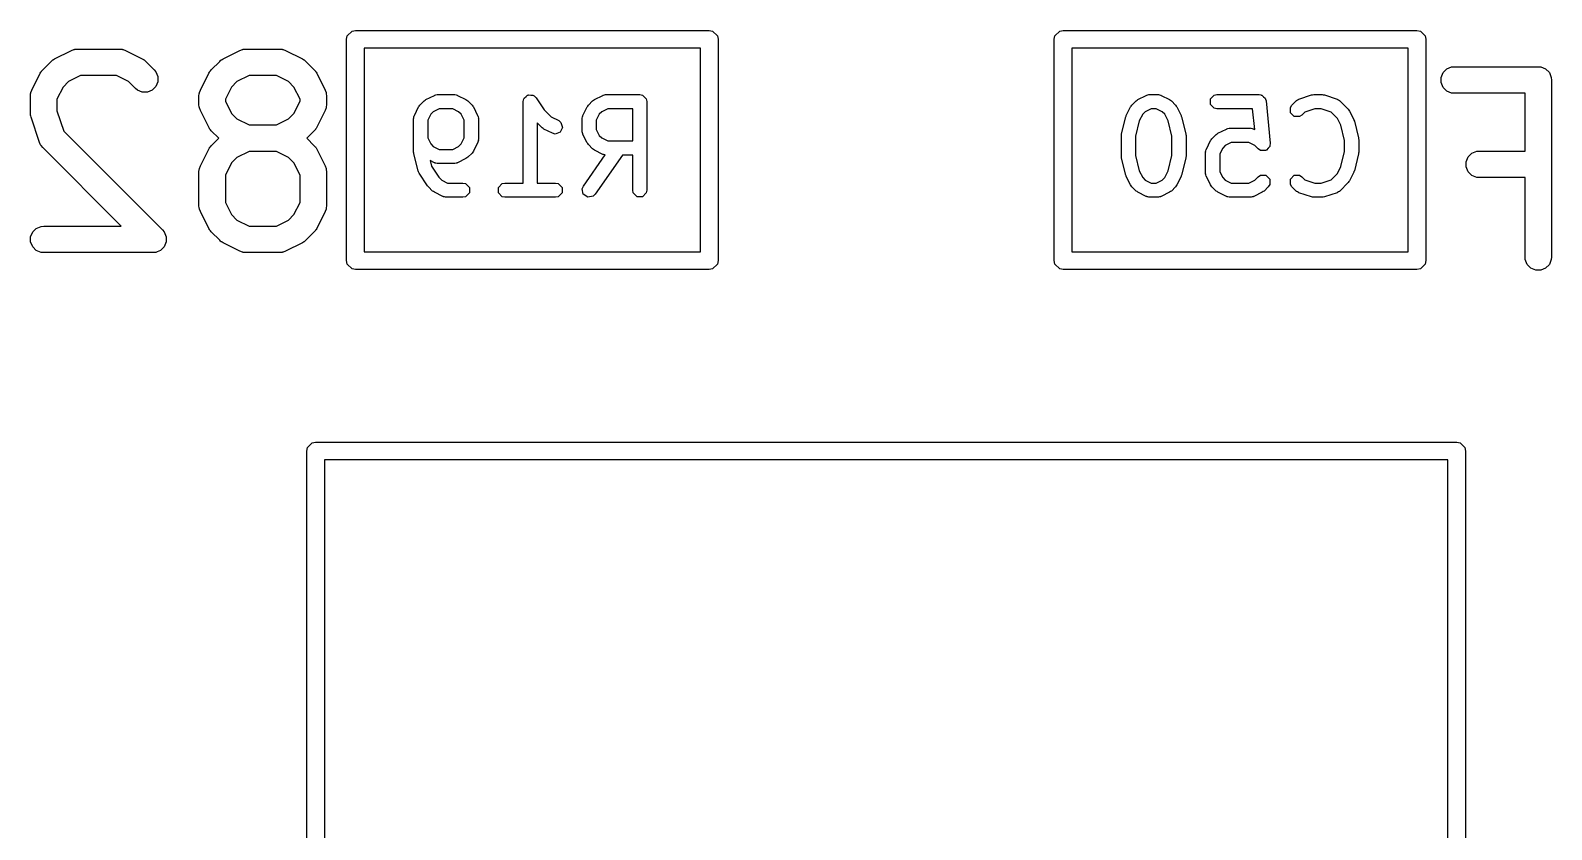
# Model space of a CAD drawing. Extents: x 2.01 to 5.6, y -4.28 to -1.65.
# Drawn here: x 3.471 to 3.8095, y -2.0901 to -1.9124 of the extents above; entities that cross this region are included whole.
import ezdxf

# ---------------------------------------------------------------- set-up
doc = ezdxf.new("R2010")
doc.units = 0
doc.header["$MEASUREMENT"] = 0
doc.layers.add('BLACK', color=7, linetype='CONTINUOUS')

msp = doc.modelspace()

# ---------------------------------------------------------------- linework, layer by layer
at = {"layer": 'BLACK', "linetype": 'CONTINUOUS'}
for p, q in [((3.54255, -1.91255), (3.54331, -1.9124)), ((3.54331, -1.9124), (3.62205, -1.9124)), ((3.62205, -1.9124), (3.6228, -1.91255)), ((3.70003, -1.91255), (3.70079, -1.9124)), ((3.70079, -1.9124), (3.77953, -1.9124)), ((3.77953, -1.9124), (3.78028, -1.91255)), ((3.54134, -1.91437), (3.54149, -1.91362)), ((3.54134, -1.96358), (3.54134, -1.91437)), ((3.54149, -1.91362), (3.54255, -1.91255)), ((3.6228, -1.91255), (3.62387, -1.91362)), ((3.62387, -1.91362), (3.62402, -1.91437)), ((3.62402, -1.91437), (3.62402, -1.96358)), ((3.69882, -1.91437), (3.69897, -1.91362)), ((3.69882, -1.96358), (3.69882, -1.91437)), ((3.69897, -1.91362), (3.70003, -1.91255)), ((3.78028, -1.91255), (3.78135, -1.91362)), ((3.78135, -1.91362), (3.7815, -1.91437)), ((3.7815, -1.91437), (3.7815, -1.96358)), ((3.4756, -1.91927), (3.47583, -1.91908)), ((3.47583, -1.91908), (3.47588, -1.91902)), ((3.47588, -1.91902), (3.47597, -1.91897)), ((3.47597, -1.91897), (3.47605, -1.9189)), ((3.47605, -1.9189), (3.47612, -1.91887)), ((3.47612, -1.91887), (3.47637, -1.91871)), ((3.47637, -1.91871), (3.48012, -1.91684)), ((3.48012, -1.91684), (3.48066, -1.91663)), ((3.48066, -1.91663), (3.48077, -1.91663)), ((3.48077, -1.91663), (3.48086, -1.91659)), ((3.48086, -1.91659), (3.48144, -1.91653)), ((3.48144, -1.91653), (3.49081, -1.91653)), ((3.49081, -1.91653), (3.49139, -1.91659)), ((3.49139, -1.91659), (3.49149, -1.91663)), ((3.49149, -1.91663), (3.49159, -1.91663)), ((3.49159, -1.91663), (3.49213, -1.91684)), ((3.49213, -1.91684), (3.49588, -1.91871)), ((3.49588, -1.91871), (3.49613, -1.91887)), ((3.49613, -1.91887), (3.4962, -1.9189)), ((3.4962, -1.9189), (3.49628, -1.91897)), ((3.49628, -1.91897), (3.49637, -1.91902)), ((3.49637, -1.91902), (3.49642, -1.91908)), ((3.49642, -1.91908), (3.49665, -1.91927)), ((3.5131, -1.91927), (3.51332, -1.91908)), ((3.51332, -1.91908), (3.51338, -1.91902)), ((3.51338, -1.91902), (3.51346, -1.91897)), ((3.51346, -1.91897), (3.51355, -1.9189)), ((3.51355, -1.9189), (3.51362, -1.91887)), ((3.51362, -1.91887), (3.51387, -1.91871)), ((3.51387, -1.91871), (3.51761, -1.91684)), ((3.51761, -1.91684), (3.51816, -1.91663)), ((3.51816, -1.91663), (3.51826, -1.91663)), ((3.51826, -1.91663), (3.51836, -1.91659)), ((3.51836, -1.91659), (3.51894, -1.91653)), ((3.51894, -1.91653), (3.52643, -1.91653)), ((3.52643, -1.91653), (3.52701, -1.91659)), ((3.52701, -1.91659), (3.52711, -1.91663)), ((3.52711, -1.91663), (3.52721, -1.91663)), ((3.52721, -1.91663), (3.52775, -1.91684)), ((3.52775, -1.91684), (3.5315, -1.91871)), ((3.5315, -1.91871), (3.53175, -1.91887)), ((3.53175, -1.91887), (3.53182, -1.9189)), ((3.53182, -1.9189), (3.53191, -1.91897)), ((3.53191, -1.91897), (3.53199, -1.91902)), ((3.53199, -1.91902), (3.53205, -1.91908)), ((3.53205, -1.91908), (3.53227, -1.91927)), ((3.54528, -1.91634), (3.54528, -1.96161)), ((3.62008, -1.91634), (3.54528, -1.91634)), ((3.62008, -1.96161), (3.62008, -1.91634)), ((3.70276, -1.91634), (3.70276, -1.96161)), ((3.77756, -1.91634), (3.70276, -1.91634)), ((3.77756, -1.96161), (3.77756, -1.91634)), ((3.4713, -1.92566), (3.47317, -1.92191)), ((3.47317, -1.92191), (3.47333, -1.92166)), ((3.47333, -1.92166), (3.47336, -1.92159)), ((3.47336, -1.92159), (3.47343, -1.92151)), ((3.47343, -1.92151), (3.47348, -1.92142)), ((3.47348, -1.92142), (3.47354, -1.92137)), ((3.47354, -1.92137), (3.47373, -1.92114)), ((3.47373, -1.92114), (3.4756, -1.91927)), ((3.48214, -1.92243), (3.47944, -1.92378)), ((3.49012, -1.92243), (3.48214, -1.92243)), ((3.49281, -1.92378), (3.49012, -1.92243)), ((3.49665, -1.91927), (3.49853, -1.92114)), ((3.49853, -1.92114), (3.49889, -1.92159)), ((3.49889, -1.92159), (3.49933, -1.92265)), ((3.5088, -1.92566), (3.51067, -1.92191)), ((3.51067, -1.92191), (3.51083, -1.92166)), ((3.51083, -1.92166), (3.51086, -1.92159)), ((3.51086, -1.92159), (3.51092, -1.92151)), ((3.51092, -1.92151), (3.51098, -1.92142)), ((3.51098, -1.92142), (3.51104, -1.92137)), ((3.51104, -1.92137), (3.51122, -1.92114)), ((3.51122, -1.92114), (3.5131, -1.91927)), ((3.51963, -1.92243), (3.51693, -1.92378)), ((3.52574, -1.92243), (3.51963, -1.92243)), ((3.52843, -1.92378), (3.52574, -1.92243)), ((3.53227, -1.91927), (3.53415, -1.92114)), ((3.53415, -1.92114), (3.53433, -1.92137)), ((3.53433, -1.92137), (3.53439, -1.92142)), ((3.53439, -1.92142), (3.53445, -1.92151)), ((3.53445, -1.92151), (3.53451, -1.92159)), ((3.53451, -1.92159), (3.53454, -1.92166)), ((3.53454, -1.92166), (3.5347, -1.92191)), ((3.5347, -1.92191), (3.53657, -1.92566)), ((3.78488, -1.92284), (3.78532, -1.92178)), ((3.78532, -1.92178), (3.78614, -1.92096)), ((3.78614, -1.92096), (3.7872, -1.92052)), ((3.7872, -1.92052), (3.78778, -1.92047)), ((3.78778, -1.92047), (3.80652, -1.92047)), ((3.80652, -1.92047), (3.8071, -1.92052)), ((3.8071, -1.92052), (3.80816, -1.92096)), ((3.80816, -1.92096), (3.80898, -1.92178)), ((3.80898, -1.92178), (3.80942, -1.92284)), ((3.47109, -1.9262), (3.4713, -1.92566)), ((3.47824, -1.92498), (3.47689, -1.92768)), ((3.47944, -1.92378), (3.47824, -1.92498)), ((3.49435, -1.92532), (3.49281, -1.92378)), ((3.4948, -1.92569), (3.49435, -1.92532)), ((3.49586, -1.92613), (3.4948, -1.92569)), ((3.49808, -1.92569), (3.49701, -1.92613)), ((3.49889, -1.92487), (3.49808, -1.92569)), ((3.49933, -1.92381), (3.49889, -1.92487)), ((3.49933, -1.92265), (3.49933, -1.92381)), ((3.50859, -1.9262), (3.5088, -1.92566)), ((3.51574, -1.92498), (3.51439, -1.92768)), ((3.51693, -1.92378), (3.51574, -1.92498)), ((3.52963, -1.92498), (3.52843, -1.92378)), ((3.53098, -1.92768), (3.52963, -1.92498)), ((3.53657, -1.92566), (3.53678, -1.9262)), ((3.78488, -1.92399), (3.78488, -1.92284)), ((3.78532, -1.92506), (3.78488, -1.92399)), ((3.78614, -1.92587), (3.78532, -1.92506)), ((3.7872, -1.92631), (3.78614, -1.92587)), ((3.80942, -1.92284), (3.80948, -1.92342)), ((3.80948, -1.92342), (3.80948, -1.96279)), ((3.47099, -1.92698), (3.47104, -1.9264)), ((3.47099, -1.93073), (3.47099, -1.92698)), ((3.47104, -1.9264), (3.47109, -1.92631)), ((3.47109, -1.92631), (3.47109, -1.9262)), ((3.47689, -1.92768), (3.47689, -1.93025)), ((3.49701, -1.92613), (3.49586, -1.92613)), ((3.50848, -1.92698), (3.50854, -1.9264)), ((3.50848, -1.92885), (3.50848, -1.92698)), ((3.50854, -1.92943), (3.50848, -1.92885)), ((3.50854, -1.9264), (3.50858, -1.92631)), ((3.50858, -1.92631), (3.50859, -1.9262)), ((3.51439, -1.92768), (3.51439, -1.92816)), ((3.51439, -1.92816), (3.51574, -1.93086)), ((3.52963, -1.93086), (3.53098, -1.92816)), ((3.53098, -1.92816), (3.53098, -1.92768)), ((3.53678, -1.9262), (3.53679, -1.92631)), ((3.53679, -1.92631), (3.53683, -1.9264)), ((3.53683, -1.9264), (3.53689, -1.92698)), ((3.53689, -1.92885), (3.53683, -1.92943)), ((3.53689, -1.92698), (3.53689, -1.92885)), ((3.55737, -1.9294), (3.55752, -1.92921)), ((3.55752, -1.92921), (3.55766, -1.929)), ((3.55766, -1.929), (3.5586, -1.92806)), ((3.5586, -1.92806), (3.55881, -1.92792)), ((3.55881, -1.92792), (3.55901, -1.92776)), ((3.55901, -1.92776), (3.56088, -1.92683)), ((3.56088, -1.92683), (3.56096, -1.9268)), ((3.56096, -1.9268), (3.56098, -1.92678)), ((3.56098, -1.92678), (3.56123, -1.92673)), ((3.56123, -1.92673), (3.56147, -1.92666)), ((3.56147, -1.92666), (3.56151, -1.92667)), ((3.56151, -1.92667), (3.56159, -1.92666)), ((3.56159, -1.92666), (3.56534, -1.92666)), ((3.56534, -1.92666), (3.56541, -1.92667)), ((3.56541, -1.92667), (3.56545, -1.92666)), ((3.56545, -1.92666), (3.56569, -1.92673)), ((3.56569, -1.92673), (3.56594, -1.92678)), ((3.56594, -1.92678), (3.56596, -1.9268)), ((3.56596, -1.9268), (3.56604, -1.92683)), ((3.56604, -1.92683), (3.56791, -1.92776)), ((3.56791, -1.92776), (3.56811, -1.92792)), ((3.56811, -1.92792), (3.56832, -1.92806)), ((3.56832, -1.92806), (3.56926, -1.929)), ((3.56926, -1.929), (3.5694, -1.92921)), ((3.5694, -1.92921), (3.56956, -1.9294)), ((3.58063, -1.92823), (3.58075, -1.92763)), ((3.58063, -1.94634), (3.58063, -1.92823)), ((3.58075, -1.92763), (3.58087, -1.92752)), ((3.58087, -1.92752), (3.5809, -1.92736)), ((3.5809, -1.92736), (3.58128, -1.9271)), ((3.58128, -1.9271), (3.58161, -1.92678)), ((3.58161, -1.92678), (3.58177, -1.92678)), ((3.58177, -1.92678), (3.5819, -1.92669)), ((3.5819, -1.92669), (3.58235, -1.92678)), ((3.58235, -1.92678), (3.58281, -1.92678)), ((3.58281, -1.92678), (3.58293, -1.92689)), ((3.58293, -1.92689), (3.58308, -1.92693)), ((3.58308, -1.92693), (3.58352, -1.92736)), ((3.58352, -1.92736), (3.58531, -1.93004)), ((3.59486, -1.9294), (3.59502, -1.92921)), ((3.59502, -1.92921), (3.59516, -1.929)), ((3.59516, -1.929), (3.59609, -1.92806)), ((3.59609, -1.92806), (3.5963, -1.92792)), ((3.5963, -1.92792), (3.5965, -1.92776)), ((3.5965, -1.92776), (3.59838, -1.92683)), ((3.59838, -1.92683), (3.59845, -1.9268)), ((3.59845, -1.9268), (3.59848, -1.92678)), ((3.59848, -1.92678), (3.59873, -1.92673)), ((3.59873, -1.92673), (3.59897, -1.92666)), ((3.59897, -1.92666), (3.599, -1.92667)), ((3.599, -1.92667), (3.59908, -1.92666)), ((3.59908, -1.92666), (3.60658, -1.92666)), ((3.60658, -1.92666), (3.60718, -1.92678)), ((3.60718, -1.92678), (3.60804, -1.92763)), ((3.60804, -1.92763), (3.60816, -1.92823)), ((3.60816, -1.92823), (3.60816, -1.94792)), ((3.71578, -1.9294), (3.71594, -1.92921)), ((3.71594, -1.92921), (3.71608, -1.929)), ((3.71608, -1.929), (3.71702, -1.92806)), ((3.71702, -1.92806), (3.71723, -1.92792)), ((3.71723, -1.92792), (3.71742, -1.92776)), ((3.71742, -1.92776), (3.7193, -1.92683)), ((3.7193, -1.92683), (3.71938, -1.9268)), ((3.71938, -1.9268), (3.7194, -1.92678)), ((3.7194, -1.92678), (3.71965, -1.92673)), ((3.71965, -1.92673), (3.71989, -1.92666)), ((3.71989, -1.92666), (3.71993, -1.92667)), ((3.71993, -1.92667), (3.72, -1.92666)), ((3.72, -1.92666), (3.72188, -1.92666)), ((3.72188, -1.92666), (3.72196, -1.92667)), ((3.72196, -1.92667), (3.72199, -1.92666)), ((3.72199, -1.92666), (3.72223, -1.92673)), ((3.72223, -1.92673), (3.72248, -1.92678)), ((3.72248, -1.92678), (3.72251, -1.9268)), ((3.72251, -1.9268), (3.72258, -1.92683)), ((3.72258, -1.92683), (3.72446, -1.92776)), ((3.72446, -1.92776), (3.72466, -1.92792)), ((3.72466, -1.92792), (3.72487, -1.92806)), ((3.72487, -1.92806), (3.7258, -1.929)), ((3.7258, -1.929), (3.72594, -1.92921)), ((3.72594, -1.92921), (3.7261, -1.9294)), ((3.73355, -1.92763), (3.7344, -1.92678)), ((3.73355, -1.92884), (3.73355, -1.92763)), ((3.7344, -1.92969), (3.73355, -1.92884)), ((3.7344, -1.92678), (3.735, -1.92666)), ((3.735, -1.92666), (3.74438, -1.92666)), ((3.74438, -1.92666), (3.74475, -1.92673)), ((3.74475, -1.92673), (3.74483, -1.92673)), ((3.74483, -1.92673), (3.74487, -1.92676)), ((3.74487, -1.92676), (3.74498, -1.92678)), ((3.74498, -1.92678), (3.74535, -1.92715)), ((3.74535, -1.92715), (3.74576, -1.92749)), ((3.74576, -1.92749), (3.7458, -1.9276)), ((3.7458, -1.9276), (3.74583, -1.92763)), ((3.74583, -1.92763), (3.74583, -1.92771)), ((3.74583, -1.92771), (3.74594, -1.92808)), ((3.74594, -1.92808), (3.74688, -1.93745)), ((3.75136, -1.92951), (3.7517, -1.929)), ((3.7517, -1.929), (3.75264, -1.92806)), ((3.75264, -1.92806), (3.7527, -1.92801)), ((3.7527, -1.92801), (3.75272, -1.92798)), ((3.75272, -1.92798), (3.75294, -1.92786)), ((3.75294, -1.92786), (3.75315, -1.92772)), ((3.75315, -1.92772), (3.75318, -1.92772)), ((3.75318, -1.92772), (3.75325, -1.92768)), ((3.75325, -1.92768), (3.75606, -1.92674)), ((3.75606, -1.92674), (3.75631, -1.92671)), ((3.75631, -1.92671), (3.75656, -1.92666)), ((3.75656, -1.92666), (3.75844, -1.92666)), ((3.75844, -1.92666), (3.75868, -1.92671)), ((3.75868, -1.92671), (3.75893, -1.92674)), ((3.75893, -1.92674), (3.76175, -1.92768)), ((3.76175, -1.92768), (3.76182, -1.92772)), ((3.76182, -1.92772), (3.76185, -1.92772)), ((3.76185, -1.92772), (3.76206, -1.92786)), ((3.76206, -1.92786), (3.76228, -1.92798)), ((3.76228, -1.92798), (3.7623, -1.92801)), ((3.7623, -1.92801), (3.76236, -1.92806)), ((3.76236, -1.92806), (3.76424, -1.92993)), ((3.78778, -1.92637), (3.7872, -1.92631)), ((3.80357, -1.92637), (3.78778, -1.92637)), ((3.80357, -1.93921), (3.80357, -1.92637)), ((3.47102, -1.93102), (3.47099, -1.93073)), ((3.47101, -1.9311), (3.47102, -1.93102)), ((3.47103, -1.9312), (3.47101, -1.9311)), ((3.47104, -1.93131), (3.47103, -1.9312)), ((3.47107, -1.93138), (3.47104, -1.93131)), ((3.47114, -1.93166), (3.47107, -1.93138)), ((3.47301, -1.93729), (3.47114, -1.93166)), ((3.47689, -1.93025), (3.4784, -1.93476)), ((3.50858, -1.92953), (3.50854, -1.92943)), ((3.50859, -1.92963), (3.50858, -1.92953)), ((3.5088, -1.93018), (3.50859, -1.92963)), ((3.51067, -1.93392), (3.5088, -1.93018)), ((3.51574, -1.93086), (3.51693, -1.93205)), ((3.51693, -1.93205), (3.51963, -1.9334)), ((3.52574, -1.9334), (3.52843, -1.93205)), ((3.52843, -1.93205), (3.52963, -1.93086)), ((3.53657, -1.93018), (3.5347, -1.93392)), ((3.53678, -1.92963), (3.53657, -1.93018)), ((3.53679, -1.92953), (3.53678, -1.92963)), ((3.53683, -1.92943), (3.53679, -1.92953)), ((3.55626, -1.93198), (3.55628, -1.93191)), ((3.55626, -1.93948), (3.55626, -1.93198)), ((3.55627, -1.93187), (3.55633, -1.93163)), ((3.55628, -1.93191), (3.55627, -1.93187)), ((3.55633, -1.93163), (3.55638, -1.93138)), ((3.55638, -1.93138), (3.55641, -1.93136)), ((3.55641, -1.93136), (3.55643, -1.93128)), ((3.55643, -1.93128), (3.55737, -1.9294)), ((3.56007, -1.93104), (3.55941, -1.93236)), ((3.55941, -1.93236), (3.55941, -1.9363)), ((3.56064, -1.93047), (3.56007, -1.93104)), ((3.56196, -1.92981), (3.56064, -1.93047)), ((3.56496, -1.92981), (3.56196, -1.92981)), ((3.56628, -1.93047), (3.56496, -1.92981)), ((3.56685, -1.93104), (3.56628, -1.93047)), ((3.56751, -1.93236), (3.56685, -1.93104)), ((3.56751, -1.9363), (3.56751, -1.93236)), ((3.56956, -1.9294), (3.57049, -1.93128)), ((3.57049, -1.93128), (3.57051, -1.93136)), ((3.57051, -1.93136), (3.57054, -1.93138)), ((3.57054, -1.93138), (3.57059, -1.93163)), ((3.57059, -1.93163), (3.57066, -1.93187)), ((3.57066, -1.93187), (3.57064, -1.93191)), ((3.57064, -1.93191), (3.57066, -1.93198)), ((3.57066, -1.93198), (3.57066, -1.93667)), ((3.58531, -1.93004), (3.58689, -1.93163)), ((3.58689, -1.93163), (3.58854, -1.93245)), ((3.58854, -1.93245), (3.58902, -1.93283)), ((3.59376, -1.93187), (3.59383, -1.93163)), ((3.59377, -1.93191), (3.59376, -1.93187)), ((3.59376, -1.93198), (3.59377, -1.93191)), ((3.59376, -1.9348), (3.59376, -1.93198)), ((3.59383, -1.93163), (3.59388, -1.93138)), ((3.59388, -1.93138), (3.5939, -1.93136)), ((3.5939, -1.93136), (3.59392, -1.93128)), ((3.59392, -1.93128), (3.59486, -1.9294)), ((3.59756, -1.93104), (3.59691, -1.93236)), ((3.59691, -1.93236), (3.59691, -1.93442)), ((3.59814, -1.93047), (3.59756, -1.93104)), ((3.59945, -1.92981), (3.59814, -1.93047)), ((3.60501, -1.92981), (3.59945, -1.92981)), ((3.60501, -1.93697), (3.60501, -1.92981)), ((3.71379, -1.93535), (3.71473, -1.9316)), ((3.71473, -1.9316), (3.7148, -1.93145)), ((3.7148, -1.93145), (3.71485, -1.93128)), ((3.71485, -1.93128), (3.71578, -1.9294)), ((3.71774, -1.93253), (3.71689, -1.93593)), ((3.71849, -1.93104), (3.71774, -1.93253)), ((3.71906, -1.93047), (3.71849, -1.93104)), ((3.72038, -1.92981), (3.71906, -1.93047)), ((3.72151, -1.92981), (3.72038, -1.92981)), ((3.72282, -1.93047), (3.72151, -1.92981)), ((3.7234, -1.93104), (3.72282, -1.93047)), ((3.72414, -1.93253), (3.7234, -1.93104)), ((3.72499, -1.93593), (3.72414, -1.93253)), ((3.7261, -1.9294), (3.72704, -1.93128)), ((3.72704, -1.93128), (3.72708, -1.93145)), ((3.72708, -1.93145), (3.72716, -1.9316)), ((3.72716, -1.9316), (3.72809, -1.93535)), ((3.735, -1.92981), (3.7344, -1.92969)), ((3.74295, -1.92981), (3.735, -1.92981)), ((3.74341, -1.93443), (3.74295, -1.92981)), ((3.75136, -1.93071), (3.75136, -1.92951)), ((3.75221, -1.93156), (3.75136, -1.93071)), ((3.75341, -1.93156), (3.75221, -1.93156)), ((3.75393, -1.93122), (3.75341, -1.93156)), ((3.7546, -1.93055), (3.75393, -1.93122)), ((3.75682, -1.92981), (3.7546, -1.93055)), ((3.75818, -1.92981), (3.75682, -1.92981)), ((3.7604, -1.93055), (3.75818, -1.92981)), ((3.76183, -1.93198), (3.7604, -1.93055)), ((3.76257, -1.93347), (3.76183, -1.93198)), ((3.76424, -1.92993), (3.76438, -1.93014)), ((3.76438, -1.93014), (3.76453, -1.93034)), ((3.76453, -1.93034), (3.76547, -1.93222)), ((3.76547, -1.93222), (3.76551, -1.93238)), ((3.76551, -1.93238), (3.76559, -1.93254)), ((3.76559, -1.93254), (3.76653, -1.93629)), ((3.4784, -1.93476), (3.5004, -1.95676)), ((3.51083, -1.93417), (3.51067, -1.93392)), ((3.51086, -1.93424), (3.51083, -1.93417)), ((3.51092, -1.93433), (3.51086, -1.93424)), ((3.51098, -1.93441), (3.51092, -1.93433)), ((3.51104, -1.93447), (3.51098, -1.93441)), ((3.51122, -1.93469), (3.51104, -1.93447)), ((3.51288, -1.93635), (3.51122, -1.93469)), ((3.51963, -1.9334), (3.52574, -1.9334)), ((3.53415, -1.93469), (3.53248, -1.93635)), ((3.53433, -1.93447), (3.53415, -1.93469)), ((3.53439, -1.93441), (3.53433, -1.93447)), ((3.53445, -1.93433), (3.53439, -1.93441)), ((3.53451, -1.93424), (3.53445, -1.93433)), ((3.53454, -1.93417), (3.53451, -1.93424)), ((3.5347, -1.93392), (3.53454, -1.93417)), ((3.58484, -1.93403), (3.58378, -1.93297)), ((3.58378, -1.93297), (3.58378, -1.94634)), ((3.58505, -1.93418), (3.58484, -1.93403)), ((3.58525, -1.93433), (3.58505, -1.93418)), ((3.58713, -1.93527), (3.58525, -1.93433)), ((3.58772, -1.93543), (3.58713, -1.93527)), ((3.58886, -1.93505), (3.58772, -1.93543)), ((3.5894, -1.93397), (3.58886, -1.93505)), ((3.58902, -1.93283), (3.5894, -1.93397)), ((3.59377, -1.93487), (3.59376, -1.9348)), ((3.59376, -1.93491), (3.59377, -1.93487)), ((3.59383, -1.93515), (3.59376, -1.93491)), ((3.59388, -1.9354), (3.59383, -1.93515)), ((3.5939, -1.93542), (3.59388, -1.9354)), ((3.59392, -1.9355), (3.5939, -1.93542)), ((3.59486, -1.93737), (3.59392, -1.9355)), ((3.59691, -1.93442), (3.59756, -1.93574)), ((3.59756, -1.93574), (3.59814, -1.93631)), ((3.71374, -1.93573), (3.71378, -1.93554)), ((3.71374, -1.94042), (3.71374, -1.93573)), ((3.71378, -1.93554), (3.71379, -1.93535)), ((3.71689, -1.93593), (3.71689, -1.94023)), ((3.72499, -1.94023), (3.72499, -1.93593)), ((3.72809, -1.93535), (3.7281, -1.93554)), ((3.7281, -1.93554), (3.72814, -1.93573)), ((3.72814, -1.93573), (3.72814, -1.94042)), ((3.73389, -1.93649), (3.73483, -1.93556)), ((3.73483, -1.93556), (3.73504, -1.93542)), ((3.73504, -1.93542), (3.73523, -1.93526)), ((3.73523, -1.93526), (3.73711, -1.93432)), ((3.73711, -1.93432), (3.73719, -1.9343)), ((3.73719, -1.9343), (3.73721, -1.93428)), ((3.73721, -1.93428), (3.73746, -1.93423)), ((3.73746, -1.93423), (3.7377, -1.93416)), ((3.7377, -1.93416), (3.73774, -1.93417)), ((3.73774, -1.93417), (3.73781, -1.93416)), ((3.73781, -1.93416), (3.7425, -1.93416)), ((3.7425, -1.93416), (3.74258, -1.93417)), ((3.74258, -1.93417), (3.74261, -1.93416)), ((3.74261, -1.93416), (3.74286, -1.93423)), ((3.74286, -1.93423), (3.7431, -1.93428)), ((3.7431, -1.93428), (3.74313, -1.9343)), ((3.74313, -1.9343), (3.74321, -1.93432)), ((3.74321, -1.93432), (3.74341, -1.93443)), ((3.76342, -1.93686), (3.76257, -1.93347)), ((3.47325, -1.93782), (3.47301, -1.93729)), ((3.47332, -1.9379), (3.47325, -1.93782)), ((3.47336, -1.93799), (3.47332, -1.9379)), ((3.47373, -1.93844), (3.47336, -1.93799)), ((3.49118, -1.9559), (3.47373, -1.93844)), ((3.5088, -1.94253), (3.51067, -1.93878)), ((3.51067, -1.93878), (3.51083, -1.93853)), ((3.51083, -1.93853), (3.51086, -1.93846)), ((3.51086, -1.93846), (3.51092, -1.93838)), ((3.51092, -1.93838), (3.51098, -1.93829)), ((3.51098, -1.93829), (3.51104, -1.93824)), ((3.51104, -1.93824), (3.51122, -1.93802)), ((3.51122, -1.93802), (3.51288, -1.93635)), ((3.51963, -1.93931), (3.51693, -1.94066)), ((3.52574, -1.93931), (3.51963, -1.93931)), ((3.52843, -1.94066), (3.52574, -1.93931)), ((3.53248, -1.93635), (3.53415, -1.93802)), ((3.53415, -1.93802), (3.53433, -1.93824)), ((3.53433, -1.93824), (3.53439, -1.93829)), ((3.53439, -1.93829), (3.53445, -1.93838)), ((3.53445, -1.93838), (3.53451, -1.93846)), ((3.53451, -1.93846), (3.53454, -1.93853)), ((3.53454, -1.93853), (3.5347, -1.93878)), ((3.5347, -1.93878), (3.53657, -1.94253)), ((3.5563, -1.93967), (3.55626, -1.93948)), ((3.55941, -1.9363), (3.56007, -1.93761)), ((3.56007, -1.93761), (3.56064, -1.93819)), ((3.56064, -1.93819), (3.56196, -1.93885)), ((3.56196, -1.93885), (3.56496, -1.93885)), ((3.56496, -1.93885), (3.56628, -1.93819)), ((3.56628, -1.93819), (3.56685, -1.93761)), ((3.56685, -1.93761), (3.56751, -1.9363)), ((3.5694, -1.93945), (3.56926, -1.93966)), ((3.56956, -1.93925), (3.5694, -1.93945)), ((3.57049, -1.93737), (3.56956, -1.93925)), ((3.57051, -1.9373), (3.57049, -1.93737)), ((3.57054, -1.93727), (3.57051, -1.9373)), ((3.57059, -1.93703), (3.57054, -1.93727)), ((3.57066, -1.93678), (3.57059, -1.93703)), ((3.57066, -1.93667), (3.57064, -1.93675)), ((3.57064, -1.93675), (3.57066, -1.93678)), ((3.59502, -1.93757), (3.59486, -1.93737)), ((3.59516, -1.93778), (3.59502, -1.93757)), ((3.59609, -1.93872), (3.59516, -1.93778)), ((3.5963, -1.93886), (3.59609, -1.93872)), ((3.5965, -1.93902), (3.5963, -1.93886)), ((3.59838, -1.93995), (3.5965, -1.93902)), ((3.59814, -1.93631), (3.59945, -1.93697)), ((3.59945, -1.93697), (3.60501, -1.93697)), ((3.73249, -1.93937), (3.73256, -1.93913)), ((3.73251, -1.93941), (3.73249, -1.93937)), ((3.73249, -1.93948), (3.73251, -1.93941)), ((3.73249, -1.94417), (3.73249, -1.93948)), ((3.73256, -1.93913), (3.73261, -1.93888)), ((3.73261, -1.93888), (3.73264, -1.93885)), ((3.73264, -1.93885), (3.73266, -1.93878)), ((3.73266, -1.93878), (3.73359, -1.9369)), ((3.73359, -1.9369), (3.73375, -1.9367)), ((3.73375, -1.9367), (3.73389, -1.93649)), ((3.7363, -1.93854), (3.73564, -1.93985)), ((3.73687, -1.93796), (3.7363, -1.93854)), ((3.73819, -1.93731), (3.73687, -1.93796)), ((3.74213, -1.93731), (3.73819, -1.93731)), ((3.74344, -1.93796), (3.74213, -1.93731)), ((3.7442, -1.93872), (3.74344, -1.93796)), ((3.74471, -1.93906), (3.7442, -1.93872)), ((3.74479, -1.93906), (3.74471, -1.93906)), ((3.74486, -1.93912), (3.74479, -1.93906)), ((3.74539, -1.93906), (3.74486, -1.93912)), ((3.74592, -1.93906), (3.74539, -1.93906)), ((3.74597, -1.939), (3.74592, -1.93906)), ((3.74606, -1.939), (3.74597, -1.939)), ((3.74639, -1.93859), (3.74606, -1.939)), ((3.74677, -1.93821), (3.74639, -1.93859)), ((3.74682, -1.93806), (3.74677, -1.93813)), ((3.74677, -1.93813), (3.74677, -1.93821)), ((3.74688, -1.93745), (3.74682, -1.93806)), ((3.76257, -1.94268), (3.76342, -1.93929)), ((3.76342, -1.93929), (3.76342, -1.93686)), ((3.76653, -1.93629), (3.76654, -1.93648)), ((3.76654, -1.93648), (3.76657, -1.93667)), ((3.76657, -1.93948), (3.76654, -1.93967)), ((3.76657, -1.93667), (3.76657, -1.93948)), ((3.79176, -1.93971), (3.79282, -1.93927)), ((3.79282, -1.93927), (3.7934, -1.93921)), ((3.7934, -1.93921), (3.80357, -1.93921)), ((3.50859, -1.94307), (3.5088, -1.94253)), ((3.51574, -1.94185), (3.51439, -1.94455)), ((3.51693, -1.94066), (3.51574, -1.94185)), ((3.52963, -1.94185), (3.52843, -1.94066)), ((3.53098, -1.94455), (3.52963, -1.94185)), ((3.53657, -1.94253), (3.53678, -1.94307)), ((3.55631, -1.93986), (3.5563, -1.93967)), ((3.55725, -1.94361), (3.55631, -1.93986)), ((3.56088, -1.94183), (3.55993, -1.94135)), ((3.55993, -1.94135), (3.56024, -1.94259)), ((3.56024, -1.94259), (3.56187, -1.94504)), ((3.56096, -1.94185), (3.56088, -1.94183)), ((3.56098, -1.94188), (3.56096, -1.94185)), ((3.56123, -1.94192), (3.56098, -1.94188)), ((3.56147, -1.94199), (3.56123, -1.94192)), ((3.56151, -1.94198), (3.56147, -1.94199)), ((3.56159, -1.94199), (3.56151, -1.94198)), ((3.56534, -1.94199), (3.56159, -1.94199)), ((3.56541, -1.94198), (3.56534, -1.94199)), ((3.56545, -1.94199), (3.56541, -1.94198)), ((3.56569, -1.94192), (3.56545, -1.94199)), ((3.56594, -1.94188), (3.56569, -1.94192)), ((3.56596, -1.94185), (3.56594, -1.94188)), ((3.56604, -1.94183), (3.56596, -1.94185)), ((3.56791, -1.94089), (3.56604, -1.94183)), ((3.56811, -1.94074), (3.56791, -1.94089)), ((3.56832, -1.9406), (3.56811, -1.94074)), ((3.56926, -1.93966), (3.56832, -1.9406)), ((3.59404, -1.94702), (3.59889, -1.94009)), ((3.60271, -1.94012), (3.59662, -1.94882)), ((3.59845, -1.93997), (3.59838, -1.93995)), ((3.59848, -1.94), (3.59845, -1.93997)), ((3.59873, -1.94005), (3.59848, -1.94)), ((3.59889, -1.94009), (3.59873, -1.94005)), ((3.60501, -1.94012), (3.60271, -1.94012)), ((3.60501, -1.94792), (3.60501, -1.94012)), ((3.71378, -1.94061), (3.71374, -1.94042)), ((3.71379, -1.9408), (3.71378, -1.94061)), ((3.71473, -1.94455), (3.71379, -1.9408)), ((3.71689, -1.94023), (3.71774, -1.94362)), ((3.72414, -1.94362), (3.72499, -1.94023)), ((3.72809, -1.9408), (3.72716, -1.94455)), ((3.7281, -1.94061), (3.72809, -1.9408)), ((3.72814, -1.94042), (3.7281, -1.94061)), ((3.73564, -1.93985), (3.73564, -1.9438)), ((3.76183, -1.94417), (3.76257, -1.94268)), ((3.76653, -1.93986), (3.76559, -1.94361)), ((3.76654, -1.93967), (3.76653, -1.93986)), ((3.7905, -1.94159), (3.79095, -1.94053)), ((3.7905, -1.94274), (3.7905, -1.94159)), ((3.79095, -1.94381), (3.7905, -1.94274)), ((3.79095, -1.94053), (3.79176, -1.93971)), ((3.50848, -1.94385), (3.50854, -1.94328)), ((3.50848, -1.95135), (3.50848, -1.94385)), ((3.50854, -1.94328), (3.50858, -1.94318)), ((3.50858, -1.94318), (3.50859, -1.94307)), ((3.51439, -1.94455), (3.51439, -1.95066)), ((3.53098, -1.95066), (3.53098, -1.94455)), ((3.53678, -1.94307), (3.53679, -1.94318)), ((3.53679, -1.94318), (3.53683, -1.94328)), ((3.53683, -1.94328), (3.53689, -1.94385)), ((3.53689, -1.94385), (3.53689, -1.95135)), ((3.55736, -1.94386), (3.55725, -1.94361)), ((3.55746, -1.94411), (3.55736, -1.94386)), ((3.55934, -1.94692), (3.55746, -1.94411)), ((3.56187, -1.94504), (3.56252, -1.94569)), ((3.56252, -1.94569), (3.56383, -1.94634)), ((3.7148, -1.94471), (3.71473, -1.94455)), ((3.71485, -1.94487), (3.7148, -1.94471)), ((3.71578, -1.94675), (3.71485, -1.94487)), ((3.71774, -1.94362), (3.71849, -1.94511)), ((3.71849, -1.94511), (3.71906, -1.94569)), ((3.71906, -1.94569), (3.72038, -1.94634)), ((3.72151, -1.94634), (3.72282, -1.94569)), ((3.72282, -1.94569), (3.7234, -1.94511)), ((3.7234, -1.94511), (3.72414, -1.94362)), ((3.72704, -1.94487), (3.7261, -1.94675)), ((3.72708, -1.94471), (3.72704, -1.94487)), ((3.72716, -1.94455), (3.72708, -1.94471)), ((3.73251, -1.94425), (3.73249, -1.94417)), ((3.73249, -1.94428), (3.73251, -1.94425)), ((3.73256, -1.94452), (3.73249, -1.94428)), ((3.73261, -1.94477), (3.73256, -1.94452)), ((3.73264, -1.9448), (3.73261, -1.94477)), ((3.73266, -1.94487), (3.73264, -1.9448)), ((3.73359, -1.94675), (3.73266, -1.94487)), ((3.73564, -1.9438), (3.7363, -1.94511)), ((3.7363, -1.94511), (3.73687, -1.94569)), ((3.73687, -1.94569), (3.73819, -1.94634)), ((3.74213, -1.94634), (3.74344, -1.94569)), ((3.74344, -1.94569), (3.7442, -1.94493)), ((3.7442, -1.94493), (3.74471, -1.94459)), ((3.74471, -1.94459), (3.74592, -1.94459)), ((3.74592, -1.94459), (3.74677, -1.94544)), ((3.74677, -1.94544), (3.74677, -1.94665)), ((3.75136, -1.94544), (3.75221, -1.94459)), ((3.75136, -1.94665), (3.75136, -1.94544)), ((3.75221, -1.94459), (3.75341, -1.94459)), ((3.75341, -1.94459), (3.75393, -1.94493)), ((3.75393, -1.94493), (3.7546, -1.94561)), ((3.7546, -1.94561), (3.75682, -1.94634)), ((3.75818, -1.94634), (3.7604, -1.94561)), ((3.7604, -1.94561), (3.76183, -1.94417)), ((3.76424, -1.94622), (3.76236, -1.9481)), ((3.76438, -1.94601), (3.76424, -1.94622)), ((3.76453, -1.94581), (3.76438, -1.94601)), ((3.76547, -1.94394), (3.76453, -1.94581)), ((3.76551, -1.94377), (3.76547, -1.94394)), ((3.76559, -1.94361), (3.76551, -1.94377)), ((3.79176, -1.94462), (3.79095, -1.94381)), ((3.79282, -1.94506), (3.79176, -1.94462)), ((3.7934, -1.94512), (3.79282, -1.94506)), ((3.80357, -1.94512), (3.7934, -1.94512)), ((3.80357, -1.96279), (3.80357, -1.94512)), ((3.55945, -1.94703), (3.55934, -1.94692)), ((3.55954, -1.94716), (3.55945, -1.94703)), ((3.56047, -1.9481), (3.55954, -1.94716)), ((3.56068, -1.94824), (3.56047, -1.9481)), ((3.56088, -1.94839), (3.56068, -1.94824)), ((3.56276, -1.94933), (3.56088, -1.94839)), ((3.56283, -1.94935), (3.56276, -1.94933)), ((3.56286, -1.94937), (3.56283, -1.94935)), ((3.56311, -1.94942), (3.56286, -1.94937)), ((3.56335, -1.94949), (3.56311, -1.94942)), ((3.56338, -1.94948), (3.56335, -1.94949)), ((3.56346, -1.94949), (3.56338, -1.94948)), ((3.56721, -1.94949), (3.56346, -1.94949)), ((3.56383, -1.94634), (3.56721, -1.94634)), ((3.56721, -1.94634), (3.56781, -1.94646)), ((3.56781, -1.94937), (3.56721, -1.94949)), ((3.56781, -1.94646), (3.56867, -1.94732)), ((3.56867, -1.94852), (3.56781, -1.94937)), ((3.56867, -1.94732), (3.56867, -1.94852)), ((3.57513, -1.94732), (3.57598, -1.94646)), ((3.57513, -1.94852), (3.57513, -1.94732)), ((3.57598, -1.94937), (3.57513, -1.94852)), ((3.57598, -1.94646), (3.57658, -1.94634)), ((3.57658, -1.94949), (3.57598, -1.94937)), ((3.57658, -1.94634), (3.58063, -1.94634)), ((3.58783, -1.94949), (3.57658, -1.94949)), ((3.58378, -1.94634), (3.58783, -1.94634)), ((3.58783, -1.94634), (3.58844, -1.94646)), ((3.58844, -1.94937), (3.58783, -1.94949)), ((3.58844, -1.94646), (3.58929, -1.94732)), ((3.58929, -1.94852), (3.58844, -1.94937)), ((3.58929, -1.94732), (3.58929, -1.94852)), ((3.59379, -1.94758), (3.59404, -1.94702)), ((3.594, -1.94877), (3.59379, -1.94758)), ((3.59499, -1.94946), (3.594, -1.94877)), ((3.59618, -1.94925), (3.59499, -1.94946)), ((3.59662, -1.94882), (3.59618, -1.94925)), ((3.60513, -1.94852), (3.60501, -1.94792)), ((3.60598, -1.94937), (3.60513, -1.94852)), ((3.60718, -1.94937), (3.60598, -1.94937)), ((3.60804, -1.94852), (3.60718, -1.94937)), ((3.60816, -1.94792), (3.60804, -1.94852)), ((3.71594, -1.94695), (3.71578, -1.94675)), ((3.71608, -1.94716), (3.71594, -1.94695)), ((3.71702, -1.9481), (3.71608, -1.94716)), ((3.71723, -1.94824), (3.71702, -1.9481)), ((3.71742, -1.94839), (3.71723, -1.94824)), ((3.7193, -1.94933), (3.71742, -1.94839)), ((3.71938, -1.94935), (3.7193, -1.94933)), ((3.7194, -1.94937), (3.71938, -1.94935)), ((3.71965, -1.94942), (3.7194, -1.94937)), ((3.71989, -1.94949), (3.71965, -1.94942)), ((3.71993, -1.94948), (3.71989, -1.94949)), ((3.72, -1.94949), (3.71993, -1.94948)), ((3.72188, -1.94949), (3.72, -1.94949)), ((3.72038, -1.94634), (3.72151, -1.94634)), ((3.72196, -1.94948), (3.72188, -1.94949)), ((3.72199, -1.94949), (3.72196, -1.94948)), ((3.72223, -1.94942), (3.72199, -1.94949)), ((3.72248, -1.94937), (3.72223, -1.94942)), ((3.72251, -1.94935), (3.72248, -1.94937)), ((3.72258, -1.94933), (3.72251, -1.94935)), ((3.72446, -1.94839), (3.72258, -1.94933)), ((3.72466, -1.94824), (3.72446, -1.94839)), ((3.72487, -1.9481), (3.72466, -1.94824)), ((3.7258, -1.94716), (3.72487, -1.9481)), ((3.72594, -1.94695), (3.7258, -1.94716)), ((3.7261, -1.94675), (3.72594, -1.94695)), ((3.73375, -1.94695), (3.73359, -1.94675)), ((3.73389, -1.94716), (3.73375, -1.94695)), ((3.73483, -1.9481), (3.73389, -1.94716)), ((3.73504, -1.94824), (3.73483, -1.9481)), ((3.73523, -1.94839), (3.73504, -1.94824)), ((3.73711, -1.94933), (3.73523, -1.94839)), ((3.73719, -1.94935), (3.73711, -1.94933)), ((3.73721, -1.94937), (3.73719, -1.94935)), ((3.73746, -1.94942), (3.73721, -1.94937)), ((3.7377, -1.94949), (3.73746, -1.94942)), ((3.73774, -1.94948), (3.7377, -1.94949)), ((3.73781, -1.94949), (3.73774, -1.94948)), ((3.7425, -1.94949), (3.73781, -1.94949)), ((3.73819, -1.94634), (3.74213, -1.94634)), ((3.74258, -1.94948), (3.7425, -1.94949)), ((3.74261, -1.94949), (3.74258, -1.94948)), ((3.74286, -1.94942), (3.74261, -1.94949)), ((3.7431, -1.94937), (3.74286, -1.94942)), ((3.74313, -1.94935), (3.7431, -1.94937)), ((3.74321, -1.94933), (3.74313, -1.94935)), ((3.74508, -1.94839), (3.74321, -1.94933)), ((3.74528, -1.94824), (3.74508, -1.94839)), ((3.74549, -1.9481), (3.74528, -1.94824)), ((3.74643, -1.94716), (3.74549, -1.9481)), ((3.74677, -1.94665), (3.74643, -1.94716)), ((3.7517, -1.94716), (3.75136, -1.94665)), ((3.75264, -1.9481), (3.7517, -1.94716)), ((3.7527, -1.94814), (3.75264, -1.9481)), ((3.75272, -1.94817), (3.7527, -1.94814)), ((3.75294, -1.9483), (3.75272, -1.94817)), ((3.75315, -1.94844), (3.75294, -1.9483)), ((3.75318, -1.94844), (3.75315, -1.94844)), ((3.75325, -1.94848), (3.75318, -1.94844)), ((3.75606, -1.94941), (3.75325, -1.94848)), ((3.75631, -1.94944), (3.75606, -1.94941)), ((3.75656, -1.94949), (3.75631, -1.94944)), ((3.75844, -1.94949), (3.75656, -1.94949)), ((3.75682, -1.94634), (3.75818, -1.94634)), ((3.75868, -1.94944), (3.75844, -1.94949)), ((3.75893, -1.94941), (3.75868, -1.94944)), ((3.76175, -1.94848), (3.75893, -1.94941)), ((3.76182, -1.94844), (3.76175, -1.94848)), ((3.76185, -1.94844), (3.76182, -1.94844)), ((3.76206, -1.9483), (3.76185, -1.94844)), ((3.76228, -1.94817), (3.76206, -1.9483)), ((3.7623, -1.94814), (3.76228, -1.94817)), ((3.76236, -1.9481), (3.7623, -1.94814)), ((3.50854, -1.95193), (3.50848, -1.95135)), ((3.50858, -1.95203), (3.50854, -1.95193)), ((3.50859, -1.95213), (3.50858, -1.95203)), ((3.5088, -1.95267), (3.50859, -1.95213)), ((3.51067, -1.95642), (3.5088, -1.95267)), ((3.51439, -1.95066), (3.51574, -1.95335)), ((3.52963, -1.95335), (3.53098, -1.95066)), ((3.53657, -1.95267), (3.5347, -1.95642)), ((3.53678, -1.95213), (3.53657, -1.95267)), ((3.53679, -1.95203), (3.53678, -1.95213)), ((3.53683, -1.95193), (3.53679, -1.95203)), ((3.53689, -1.95135), (3.53683, -1.95193)), ((3.47149, -1.95721), (3.4723, -1.9564)), ((3.4723, -1.9564), (3.47336, -1.95596)), ((3.47336, -1.95596), (3.47394, -1.9559)), ((3.47394, -1.9559), (3.49118, -1.9559)), ((3.51083, -1.95667), (3.51067, -1.95642)), ((3.51574, -1.95335), (3.51693, -1.95455)), ((3.51693, -1.95455), (3.51963, -1.9559)), ((3.51963, -1.9559), (3.52574, -1.9559)), ((3.52574, -1.9559), (3.52843, -1.95455)), ((3.52843, -1.95455), (3.52963, -1.95335)), ((3.5347, -1.95642), (3.53454, -1.95667)), ((3.47104, -1.95828), (3.47149, -1.95721)), ((3.47104, -1.95943), (3.47104, -1.95828)), ((3.47149, -1.96049), (3.47104, -1.95943)), ((3.5004, -1.95676), (3.50077, -1.95721)), ((3.50077, -1.95721), (3.50121, -1.95828)), ((3.50121, -1.95943), (3.50077, -1.96049)), ((3.50121, -1.95828), (3.50121, -1.95943)), ((3.51086, -1.95674), (3.51083, -1.95667)), ((3.51092, -1.95682), (3.51086, -1.95674)), ((3.51098, -1.95691), (3.51092, -1.95682)), ((3.51104, -1.95696), (3.51098, -1.95691)), ((3.51122, -1.95719), (3.51104, -1.95696)), ((3.5131, -1.95906), (3.51122, -1.95719)), ((3.51332, -1.95925), (3.5131, -1.95906)), ((3.51338, -1.95931), (3.51332, -1.95925)), ((3.51346, -1.95937), (3.51338, -1.95931)), ((3.51355, -1.95943), (3.51346, -1.95937)), ((3.51362, -1.95946), (3.51355, -1.95943)), ((3.51387, -1.95962), (3.51362, -1.95946)), ((3.51761, -1.96149), (3.51387, -1.95962)), ((3.5315, -1.95962), (3.52775, -1.96149)), ((3.53175, -1.95946), (3.5315, -1.95962)), ((3.53182, -1.95943), (3.53175, -1.95946)), ((3.53191, -1.95937), (3.53182, -1.95943)), ((3.53199, -1.95931), (3.53191, -1.95937)), ((3.53205, -1.95925), (3.53199, -1.95931)), ((3.53227, -1.95906), (3.53205, -1.95925)), ((3.53415, -1.95719), (3.53227, -1.95906)), ((3.53433, -1.95696), (3.53415, -1.95719)), ((3.53439, -1.95691), (3.53433, -1.95696)), ((3.53445, -1.95682), (3.53439, -1.95691)), ((3.53451, -1.95674), (3.53445, -1.95682)), ((3.53454, -1.95667), (3.53451, -1.95674)), ((3.4723, -1.96131), (3.47149, -1.96049)), ((3.47336, -1.96175), (3.4723, -1.96131)), ((3.47394, -1.9618), (3.47336, -1.96175)), ((3.49831, -1.9618), (3.47394, -1.9618)), ((3.49889, -1.96175), (3.49831, -1.9618)), ((3.4992, -1.96162), (3.49889, -1.96175)), ((3.49995, -1.96131), (3.4992, -1.96162)), ((3.50077, -1.96049), (3.49995, -1.96131)), ((3.51816, -1.9617), (3.51761, -1.96149)), ((3.51826, -1.96171), (3.51816, -1.9617)), ((3.51836, -1.96175), (3.51826, -1.96171)), ((3.51894, -1.9618), (3.51836, -1.96175)), ((3.52643, -1.9618), (3.51894, -1.9618)), ((3.52701, -1.96175), (3.52643, -1.9618)), ((3.52711, -1.96171), (3.52701, -1.96175)), ((3.52721, -1.9617), (3.52711, -1.96171)), ((3.52775, -1.96149), (3.52721, -1.9617)), ((3.54528, -1.96161), (3.62008, -1.96161)), ((3.70276, -1.96161), (3.77756, -1.96161)), ((3.80363, -1.96336), (3.80357, -1.96279)), ((3.80948, -1.96279), (3.80942, -1.96336)), ((3.54149, -1.96434), (3.54134, -1.96358)), ((3.54255, -1.9654), (3.54149, -1.96434)), ((3.54331, -1.96555), (3.54255, -1.9654)), ((3.62205, -1.96555), (3.54331, -1.96555)), ((3.6228, -1.9654), (3.62205, -1.96555)), ((3.62387, -1.96434), (3.6228, -1.9654)), ((3.62402, -1.96358), (3.62387, -1.96434)), ((3.69897, -1.96434), (3.69882, -1.96358)), ((3.70003, -1.9654), (3.69897, -1.96434)), ((3.70079, -1.96555), (3.70003, -1.9654)), ((3.77953, -1.96555), (3.70079, -1.96555)), ((3.78028, -1.9654), (3.77953, -1.96555)), ((3.78135, -1.96434), (3.78028, -1.9654)), ((3.7815, -1.96358), (3.78135, -1.96434)), ((3.80407, -1.96443), (3.80363, -1.96336)), ((3.80488, -1.96524), (3.80407, -1.96443)), ((3.80595, -1.96568), (3.80488, -1.96524)), ((3.8071, -1.96568), (3.80595, -1.96568)), ((3.80816, -1.96524), (3.8071, -1.96568)), ((3.80898, -1.96443), (3.80816, -1.96524)), ((3.80942, -1.96336), (3.80898, -1.96443)), ((3.53248, -2.00591), (3.53263, -2.00515)), ((3.53248, -2.26575), (3.53248, -2.00591)), ((3.53263, -2.00515), (3.5337, -2.00409)), ((3.5337, -2.00409), (3.53445, -2.00394)), ((3.53445, -2.00394), (3.78839, -2.00394)), ((3.78839, -2.00394), (3.78914, -2.00409)), ((3.78914, -2.00409), (3.7902, -2.00515)), ((3.7902, -2.00515), (3.79035, -2.00591)), ((3.79035, -2.00591), (3.79035, -2.26575)), ((3.53642, -2.00787), (3.53642, -2.26378)), ((3.78642, -2.00787), (3.53642, -2.00787)), ((3.78642, -2.26378), (3.78642, -2.00787))]:
    msp.add_line(p, q, dxfattribs=at)

doc.saveas('drawing.dxf')
